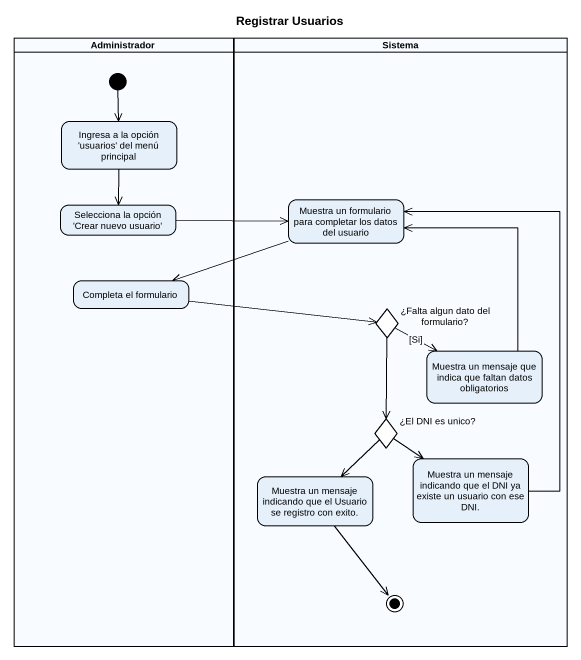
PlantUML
@startuml
title Registrar Usuarios
hide empty description
state Administrador <<partition>> {
  state "Ingresa a la opción 'usuarios' del menú principal" as Ingresa_a_la_opción
  state "Selecciona la opción 'Crear nuevo usuario'" as Selecciona_la_opción_Crear
  state "Completa el formulario" as Completa_el_formulario
  [*] --> Ingresa_a_la_opción
}
state Sistema <<partition>> {
  state "Muestra un formulario para completar los datos del usuario" as Muestra_un_formulario_para
  state "¿Falta algun dato del formulario?" as Falta_algun_dato_del <<choice>>
  state "Muestra un mensaje que indica que faltan datos obligatorios" as Muestra_un_mensaje_que
  state "¿El DNI es unico?" as El_DNI_es_unico <<choice>>
  state "Muestra un mensaje indicando que el DNI ya existe un usuario con ese DNI." as Muestra_un_mensaje
  state "Muestra un mensaje indicando que el Usuario se registro con exito." as Muestra_un_mensaje_2
  Muestra_un_mensaje_2 --> [*]
}
Ingresa_a_la_opción --> Selecciona_la_opción_Crear
Selecciona_la_opción_Crear -right-> Muestra_un_formulario_para
Muestra_un_formulario_para -left-> Completa_el_formulario
Completa_el_formulario -right-> Falta_algun_dato_del
Falta_algun_dato_del -right-> Muestra_un_mensaje_que : [Si]
Falta_algun_dato_del --> El_DNI_es_unico
Muestra_un_mensaje_que -up-> Muestra_un_formulario_para
El_DNI_es_unico --> Muestra_un_mensaje
El_DNI_es_unico --> Muestra_un_mensaje_2
Muestra_un_mensaje -up-> Muestra_un_formulario_para
@enduml
